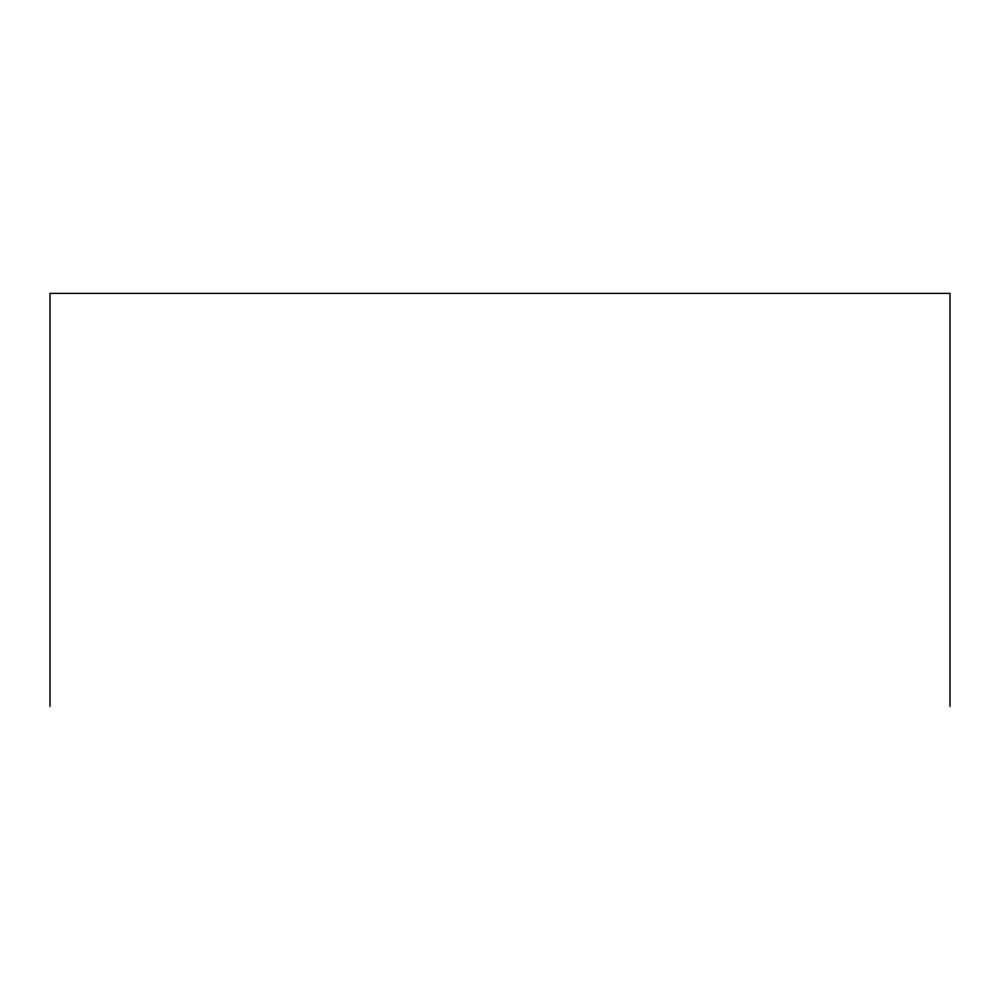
<?xml version="1.0" encoding="UTF-8"?>
<svg xmlns="http://www.w3.org/2000/svg" width="1000" height="1000" viewBox="0 0 1000 1000"><rect width="100%" height="100%" fill="white"/><g stroke="black" fill="none" stroke-linecap="round" stroke-linejoin="round"><path stroke-width="1.5" d="M950 706.6L950 293.4L50 293.4L50 706.6"/></g></svg>
